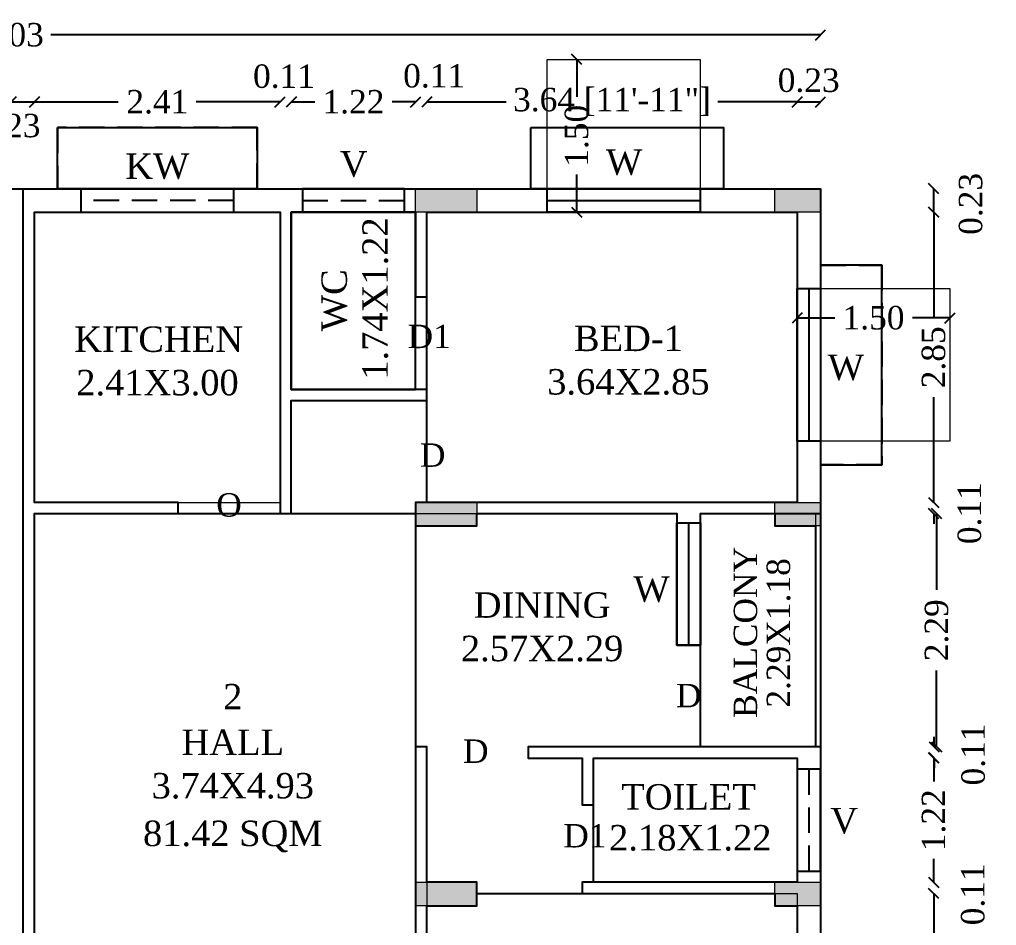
# Model space of a CAD drawing. Header units: metres. Extents: x 6 to 169, y 61 to 125.
# Drawn here: x 38.04 to 47.63, y 93.3 to 102.2 of the extents above; entities that cross this region are included whole.
import ezdxf
from ezdxf.enums import TextEntityAlignment as Align

# ---------------------------------------------------------------- set-up
doc = ezdxf.new("R2010")
doc.units = ezdxf.units.M
doc.header["$MEASUREMENT"] = 0
doc.header["$PDMODE"] = 3
doc.linetypes.add('HIDDEN', pattern=[0.375, 0.25, -0.125])
doc.layers.get('0').update_dxf_attribs({"lineweight": 5})
doc.layers.get('DEFPOINTS').update_dxf_attribs({"lineweight": 5})
for name, color, linetype in [('BLK_1_FLR_1_AC_ROOM_3', 117, 'Continuous'), ('BLK_1_FLR_1_AC_ROOM_4', 117, 'Continuous'), ('BLK_1_FLR_1_BALCONY_2', 5, 'Continuous'), ('BLK_1_FLR_1_BLT_UP_AREA', 1, 'Continuous'), ('BLK_1_FLR_1_CARPET_AREA', 10, 'Continuous'), ('BLK_1_FLR_1_CHAJJA', 6, 'Continuous'), ('BLK_1_FLR_1_REGULAR_ROOM_2', 117, 'Continuous'), ('BLK_1_FLR_1_UNITFA_1', 234, 'Continuous'), ('BLK_1_FLR_1_WATER_CLOSET', 213, 'Continuous'), ('BLK_1_LVL_1_BLDG_FOOT_PRINT', 1, 'Continuous')]:
    doc.layers.add(name, color=color, linetype=linetype)
for name, color, linetype, lineweight in [('BLK_1_FLR_1_ACROOM_3_LIGHT_VENTILATION_1', 232, 'Continuous', 0), ('BLK_1_FLR_1_ACROOM_3_LIGHT_VENTILATION_2', 232, 'Continuous', 0), ('BLK_1_FLR_1_KITCHEN', 1, 'Continuous', 0), ('BLK_1_FLR_1_UNITFA_2', 234, 'Continuous', 0)]:
    doc.layers.add(name, color=color, linetype=linetype, lineweight=lineweight)
doc.styles.add('Isa-', font='times.ttf')
doc.styles.add('STYLE2', font='times.ttf')
doc.dimstyles.new('Copy of ISO-25', dxfattribs={"dimscale": 0, "dimtxt": 0.23, "dimasz": 0.1, "dimexe": 1.25, "dimexo": 0.625, "dimgap": 0.11, "dimtad": 0, "dimzin": 1, "dimdsep": 46, "dimtxsty": 'STYLE2', "dimblk": 'OBLIQUE', "dimcen": 0, "dimse1": 1, "dimse2": 1, "dimclrd": 1, "dimclrt": 3, "dimadec": 0, "dimazin": 2, "dimtfac": 1, "dimtix": 1, "dimtofl": 0, "dimtmove": 0, "dimatfit": 3, "dimldrblk": 'OBLIQUE', "dimfxl": 0, "dimtolj": 1, "dimarcsym": 0})

# ---------------------------------------------------------------- blocks, each defined once
blk = doc.blocks.new('_Oblique')
at = {"color": 0, "linetype": 'ByBlock', "lineweight": -2}
blk.add_line((-0.5, -0.5), (0.5, 0.5), dxfattribs=at)
blk = doc.blocks.new('*D614')
at = {"color": 1, "lineweight": -2}
blk.add_line((47.0096, 100.3069), (47.0096, 100.5369), dxfattribs=at)
at = {"layer": 'DEFPOINTS', "color": 0}
for p in [(45.4492, 100.5369), (47.0096, 100.5369), (45.4492, 100.3069)]:
    blk.add_point(p, dxfattribs=at)
at = {"color": 1, "lineweight": -2, "xscale": 0.1, "yscale": 0.1, "zscale": 0.1}
for p, rotation in [((47.0096, 100.5369), 90), ((47.0096, 100.3069), 270)]:
    blk.add_blockref('_Oblique', p, dxfattribs=dict(at, rotation=rotation))
at = {"color": 3, "insert": (47.3735, 100.3881), "char_height": 0.23, "attachment_point": 5, "rotation": 90, "style": 'STYLE2'}
blk.add_mtext('\\A1;0.23', dxfattribs=at)
blk = doc.blocks.new('*D615')
at = {"color": 1, "lineweight": -2}
for p, q in [((47.8844, 100.5369), (47.8844, 87.7693)), ((47.8844, 74.3369), (47.8844, 86.8045))]:
    blk.add_line(p, q, dxfattribs=at)
at = {"layer": 'DEFPOINTS', "color": 0}
for p in [(45.8992, 100.5369), (45.8992, 74.3369), (47.8844, 74.3369)]:
    blk.add_point(p, dxfattribs=at)
at = {"color": 1, "lineweight": -2, "xscale": 0.1, "yscale": 0.1, "zscale": 0.1}
for p, rotation in [((47.8844, 100.5369), 90), ((47.8844, 74.3369), 270)]:
    blk.add_blockref('_Oblique', p, dxfattribs=dict(at, rotation=rotation))
at = {"color": 3, "insert": (47.8844, 87.2869), "char_height": 0.23, "attachment_point": 5, "rotation": 90, "style": 'STYLE2'}
blk.add_mtext('\\A1;26.20', dxfattribs=at)
blk = doc.blocks.new('*D616')
at = {"color": 1, "lineweight": -2}
for p, q in [((47.0096, 100.3069), (47.0096, 99.2742)), ((47.0096, 97.4569), (47.0096, 98.4896))]:
    blk.add_line(p, q, dxfattribs=at)
at = {"layer": 'DEFPOINTS', "color": 0}
for p in [(45.4492, 100.3069), (45.4492, 97.4569), (47.0096, 97.4569)]:
    blk.add_point(p, dxfattribs=at)
at = {"color": 1, "lineweight": -2, "xscale": 0.1, "yscale": 0.1, "zscale": 0.1}
for p, rotation in [((47.0096, 100.3069), 90), ((47.0096, 97.4569), 270)]:
    blk.add_blockref('_Oblique', p, dxfattribs=dict(at, rotation=rotation))
at = {"color": 3, "insert": (47.0096, 98.8819), "char_height": 0.23, "attachment_point": 5, "rotation": 90, "style": 'STYLE2'}
blk.add_mtext('\\A1;2.85', dxfattribs=at)
blk = doc.blocks.new('*D617')
at = {"color": 1, "lineweight": -2}
for p, q in [((47.0096, 97.4569), (47.0096, 97.5569)), ((47.0096, 97.3469), (47.0096, 97.2469))]:
    blk.add_line(p, q, dxfattribs=at)
at = {"layer": 'DEFPOINTS', "color": 0}
for p in [(45.4492, 97.4569), (45.4492, 97.3469), (47.0096, 97.3469)]:
    blk.add_point(p, dxfattribs=at)
at = {"color": 1, "lineweight": -2, "xscale": 0.1, "yscale": 0.1, "zscale": 0.1}
for p, rotation in [((47.0096, 97.4569), 270), ((47.0096, 97.3469), 90)]:
    blk.add_blockref('_Oblique', p, dxfattribs=dict(at, rotation=rotation))
at = {"color": 3, "insert": (47.3618, 97.3513), "char_height": 0.23, "attachment_point": 5, "rotation": 90, "style": 'STYLE2'}
blk.add_mtext('\\A1;0.11', dxfattribs=at)
blk = doc.blocks.new('*D726')
at = {"color": 1, "lineweight": -2}
blk.add_line((37.9542, 101.3889), (38.1842, 101.3889), dxfattribs=at)
at = {"layer": 'DEFPOINTS', "color": 0}
for p in [(38.1842, 101.3889), (37.9542, 100.3069), (38.1842, 100.3069)]:
    blk.add_point(p, dxfattribs=at)
at = {"color": 1, "lineweight": -2, "xscale": 0.1, "yscale": 0.1, "zscale": 0.1, "rotation": 180}
blk.add_blockref('_Oblique', (37.9542, 101.3889), dxfattribs=at)
at = {"color": 1, "lineweight": -2, "xscale": 0.1, "yscale": 0.1, "zscale": 0.1}
blk.add_blockref('_Oblique', (38.1842, 101.3889), dxfattribs=at)
at = {"color": 3, "insert": (37.9382, 101.1553), "char_height": 0.23, "attachment_point": 5, "style": 'STYLE2'}
blk.add_mtext('\\A1;0.23', dxfattribs=at)
blk = doc.blocks.new('*D727')
at = {"color": 1, "lineweight": -2}
for p, q in [((38.1842, 101.3889), (39.0064, 101.3889)), ((40.5942, 101.3889), (39.772, 101.3889))]:
    blk.add_line(p, q, dxfattribs=at)
at = {"layer": 'DEFPOINTS', "color": 0}
for p in [(40.5942, 101.3889), (38.1842, 100.3069), (40.5942, 100.3069)]:
    blk.add_point(p, dxfattribs=at)
at = {"color": 1, "lineweight": -2, "xscale": 0.1, "yscale": 0.1, "zscale": 0.1, "rotation": 180}
blk.add_blockref('_Oblique', (38.1842, 101.3889), dxfattribs=at)
at = {"color": 1, "lineweight": -2, "xscale": 0.1, "yscale": 0.1, "zscale": 0.1}
blk.add_blockref('_Oblique', (40.5942, 101.3889), dxfattribs=at)
at = {"color": 3, "insert": (39.3892, 101.3889), "char_height": 0.23, "attachment_point": 5, "style": 'STYLE2'}
blk.add_mtext('\\A1;2.41', dxfattribs=at)
blk = doc.blocks.new('*D728')
at = {"color": 1, "lineweight": -2}
for p, q in [((40.5942, 101.3889), (40.4942, 101.3889)), ((40.7042, 101.3889), (40.8042, 101.3889))]:
    blk.add_line(p, q, dxfattribs=at)
at = {"layer": 'DEFPOINTS', "color": 0}
for p in [(40.7042, 101.3889), (40.5942, 100.3069), (40.7042, 100.3069)]:
    blk.add_point(p, dxfattribs=at)
at = {"color": 1, "lineweight": -2, "xscale": 0.1, "yscale": 0.1, "zscale": 0.1}
blk.add_blockref('_Oblique', (40.5942, 101.3889), dxfattribs=at)
at = {"color": 1, "lineweight": -2, "xscale": 0.1, "yscale": 0.1, "zscale": 0.1, "rotation": 180}
blk.add_blockref('_Oblique', (40.7042, 101.3889), dxfattribs=at)
at = {"color": 3, "insert": (40.6326, 101.6398), "char_height": 0.23, "attachment_point": 5, "style": 'STYLE2'}
blk.add_mtext('\\A1;0.11', dxfattribs=at)
blk = doc.blocks.new('*D729')
at = {"color": 1, "lineweight": -2}
for p, q in [((40.7042, 101.3889), (40.934, 101.3889)), ((41.9242, 101.3889), (41.6944, 101.3889))]:
    blk.add_line(p, q, dxfattribs=at)
at = {"layer": 'DEFPOINTS', "color": 0}
for p in [(41.9242, 101.3889), (40.7042, 100.3069), (41.9242, 100.3069)]:
    blk.add_point(p, dxfattribs=at)
at = {"color": 1, "lineweight": -2, "xscale": 0.1, "yscale": 0.1, "zscale": 0.1, "rotation": 180}
blk.add_blockref('_Oblique', (40.7042, 101.3889), dxfattribs=at)
at = {"color": 1, "lineweight": -2, "xscale": 0.1, "yscale": 0.1, "zscale": 0.1}
blk.add_blockref('_Oblique', (41.9242, 101.3889), dxfattribs=at)
at = {"color": 3, "insert": (41.3142, 101.3889), "char_height": 0.23, "attachment_point": 5, "style": 'STYLE2'}
blk.add_mtext('\\A1;1.22', dxfattribs=at)
blk = doc.blocks.new('*D730')
at = {"color": 1, "lineweight": -2}
for p, q in [((41.9242, 101.3889), (41.8242, 101.3889)), ((42.0342, 101.3889), (42.1342, 101.3889))]:
    blk.add_line(p, q, dxfattribs=at)
at = {"layer": 'DEFPOINTS', "color": 0}
for p in [(42.0342, 101.3889), (41.9242, 100.3069), (42.0342, 100.3069)]:
    blk.add_point(p, dxfattribs=at)
at = {"color": 1, "lineweight": -2, "xscale": 0.1, "yscale": 0.1, "zscale": 0.1}
blk.add_blockref('_Oblique', (41.9242, 101.3889), dxfattribs=at)
at = {"color": 1, "lineweight": -2, "xscale": 0.1, "yscale": 0.1, "zscale": 0.1, "rotation": 180}
blk.add_blockref('_Oblique', (42.0342, 101.3889), dxfattribs=at)
at = {"color": 3, "insert": (42.1063, 101.6438), "char_height": 0.23, "attachment_point": 5, "style": 'STYLE2'}
blk.add_mtext('\\A1;0.11', dxfattribs=at)
blk = doc.blocks.new('*D731')
at = {"color": 1, "lineweight": -2}
for p, q in [((42.0342, 101.3889), (42.8137, 101.3889)), ((45.6692, 101.3889), (44.8898, 101.3889))]:
    blk.add_line(p, q, dxfattribs=at)
at = {"layer": 'DEFPOINTS', "color": 0}
for p in [(45.6692, 101.3889), (42.0342, 100.3069), (45.6692, 100.3069)]:
    blk.add_point(p, dxfattribs=at)
at = {"color": 1, "lineweight": -2, "xscale": 0.1, "yscale": 0.1, "zscale": 0.1, "rotation": 180}
blk.add_blockref('_Oblique', (42.0342, 101.3889), dxfattribs=at)
at = {"color": 1, "lineweight": -2, "xscale": 0.1, "yscale": 0.1, "zscale": 0.1}
blk.add_blockref('_Oblique', (45.6692, 101.3889), dxfattribs=at)
at = {"color": 3, "insert": (43.8517, 101.3889), "char_height": 0.23, "attachment_point": 5, "style": 'STYLE2'}
blk.add_mtext('\\A1;3.64 [11\'-11"]', dxfattribs=at)
blk = doc.blocks.new('*D732')
at = {"color": 1, "lineweight": -2}
blk.add_line((45.6692, 101.3889), (45.8992, 101.3889), dxfattribs=at)
at = {"layer": 'DEFPOINTS', "color": 0}
for p in [(45.8992, 101.3889), (45.8992, 100.5369), (45.6692, 100.3069)]:
    blk.add_point(p, dxfattribs=at)
at = {"color": 1, "lineweight": -2, "xscale": 0.1, "yscale": 0.1, "zscale": 0.1, "rotation": 180}
blk.add_blockref('_Oblique', (45.6692, 101.3889), dxfattribs=at)
at = {"color": 1, "lineweight": -2, "xscale": 0.1, "yscale": 0.1, "zscale": 0.1}
blk.add_blockref('_Oblique', (45.8992, 101.3889), dxfattribs=at)
at = {"color": 3, "insert": (45.7828, 101.5999), "char_height": 0.23, "attachment_point": 5, "style": 'STYLE2'}
blk.add_mtext('\\A1;0.23', dxfattribs=at)
blk = doc.blocks.new('*D733')
at = {"color": 1, "lineweight": -2}
for p, q in [((29.8692, 102.0472), (37.4262, 102.0472)), ((45.8992, 102.0472), (38.3423, 102.0472))]:
    blk.add_line(p, q, dxfattribs=at)
at = {"layer": 'DEFPOINTS', "color": 0}
for p in [(45.8992, 102.0472), (45.8992, 100.1137), (29.8692, 100.1089)]:
    blk.add_point(p, dxfattribs=at)
at = {"color": 1, "lineweight": -2, "xscale": 0.1, "yscale": 0.1, "zscale": 0.1, "rotation": 180}
blk.add_blockref('_Oblique', (29.8692, 102.0472), dxfattribs=at)
at = {"color": 1, "lineweight": -2, "xscale": 0.1, "yscale": 0.1, "zscale": 0.1}
blk.add_blockref('_Oblique', (45.8992, 102.0472), dxfattribs=at)
at = {"color": 3, "insert": (37.8842, 102.0472), "char_height": 0.23, "attachment_point": 5, "style": 'STYLE2'}
blk.add_mtext('\\A1;16.03', dxfattribs=at)
blk = doc.blocks.new('*D746')
at = {"color": 1, "lineweight": -2}
for p, q in [((47.0387, 97.3469), (47.0387, 96.5981)), ((47.0387, 95.0569), (47.0387, 95.8057))]:
    blk.add_line(p, q, dxfattribs=at)
at = {"layer": 'DEFPOINTS', "color": 0}
for p in [(45.4492, 97.3469), (45.6737, 95.0569), (47.0387, 95.0569)]:
    blk.add_point(p, dxfattribs=at)
at = {"color": 1, "lineweight": -2, "xscale": 0.1, "yscale": 0.1, "zscale": 0.1}
for p, rotation in [((47.0387, 97.3469), 90), ((47.0387, 95.0569), 270)]:
    blk.add_blockref('_Oblique', p, dxfattribs=dict(at, rotation=rotation))
at = {"color": 3, "insert": (47.0387, 96.2019), "char_height": 0.23, "attachment_point": 5, "rotation": 90, "style": 'STYLE2'}
blk.add_mtext('\\A1;2.29', dxfattribs=at)
blk = doc.blocks.new('*D766')
at = {"color": 1, "lineweight": -2}
for p, q in [((47.0141, 95.0569), (47.0141, 95.1569)), ((47.0141, 94.9469), (47.0141, 94.8469))]:
    blk.add_line(p, q, dxfattribs=at)
at = {"layer": 'DEFPOINTS', "color": 0}
for p in [(45.6737, 95.0569), (45.6692, 94.9469), (47.0141, 94.9469)]:
    blk.add_point(p, dxfattribs=at)
at = {"color": 1, "lineweight": -2, "xscale": 0.1, "yscale": 0.1, "zscale": 0.1}
for p, rotation in [((47.0141, 95.0569), 270), ((47.0141, 94.9469), 90)]:
    blk.add_blockref('_Oblique', p, dxfattribs=dict(at, rotation=rotation))
at = {"color": 3, "insert": (47.3988, 94.9818), "char_height": 0.23, "attachment_point": 5, "rotation": 90, "style": 'STYLE2'}
blk.add_mtext('\\A1;0.11', dxfattribs=at)
blk = doc.blocks.new('*D767')
at = {"color": 1, "lineweight": -2}
for p, q in [((47.0096, 94.9469), (47.0096, 94.7171)), ((47.0096, 93.7269), (47.0096, 93.9567))]:
    blk.add_line(p, q, dxfattribs=at)
at = {"layer": 'DEFPOINTS', "color": 0}
for p in [(45.6692, 94.9469), (45.4492, 93.7269), (47.0096, 93.7269)]:
    blk.add_point(p, dxfattribs=at)
at = {"color": 1, "lineweight": -2, "xscale": 0.1, "yscale": 0.1, "zscale": 0.1}
for p, rotation in [((47.0096, 94.9469), 90), ((47.0096, 93.7269), 270)]:
    blk.add_blockref('_Oblique', p, dxfattribs=dict(at, rotation=rotation))
at = {"color": 3, "insert": (47.0096, 94.3369), "char_height": 0.23, "attachment_point": 5, "rotation": 90, "style": 'STYLE2'}
blk.add_mtext('\\A1;1.22', dxfattribs=at)
blk = doc.blocks.new('*D644')
at = {"color": 1, "lineweight": -2}
for p, q in [((47.0096, 93.7269), (47.0096, 93.8269)), ((47.0096, 93.6169), (47.0096, 93.5169))]:
    blk.add_line(p, q, dxfattribs=at)
at = {"layer": 'DEFPOINTS', "color": 0}
for p in [(45.4492, 93.7269), (45.4492, 93.6169), (47.0096, 93.6169)]:
    blk.add_point(p, dxfattribs=at)
at = {"color": 1, "lineweight": -2, "xscale": 0.1, "yscale": 0.1, "zscale": 0.1}
for p, rotation in [((47.0096, 93.7269), 270), ((47.0096, 93.6169), 90)]:
    blk.add_blockref('_Oblique', p, dxfattribs=dict(at, rotation=rotation))
at = {"color": 3, "insert": (47.3953, 93.609), "char_height": 0.23, "attachment_point": 5, "rotation": 90, "style": 'STYLE2'}
blk.add_mtext('\\A1;0.11', dxfattribs=at)
blk = doc.blocks.new('*D645')
at = {"color": 1, "lineweight": -2}
for p, q in [((47.0096, 93.6169), (47.0096, 92.5342)), ((47.0096, 90.6669), (47.0096, 91.7496))]:
    blk.add_line(p, q, dxfattribs=at)
at = {"layer": 'DEFPOINTS', "color": 0}
for p in [(45.4492, 93.6169), (45.4492, 90.6669), (47.0096, 90.6669)]:
    blk.add_point(p, dxfattribs=at)
at = {"color": 1, "lineweight": -2, "xscale": 0.1, "yscale": 0.1, "zscale": 0.1}
for p, rotation in [((47.0096, 93.6169), 90), ((47.0096, 90.6669), 270)]:
    blk.add_blockref('_Oblique', p, dxfattribs=dict(at, rotation=rotation))
at = {"color": 3, "insert": (47.0096, 92.1419), "char_height": 0.23, "attachment_point": 5, "rotation": 90, "style": 'STYLE2'}
blk.add_mtext('\\A1;2.95', dxfattribs=at)
blk = doc.blocks.new('*D826')
at = {"layer": 'BLK_1_FLR_1_ACROOM_3_LIGHT_VENTILATION_1', "color": 0, "lineweight": -2}
for p, q in [((43.5053, 101.8069), (43.5053, 101.4381)), ((43.5053, 100.3069), (43.5053, 100.6757))]:
    blk.add_line(p, q, dxfattribs=at)
at = {"layer": 'DEFPOINTS', "color": 0}
for p in [(43.2167, 101.8069), (43.2167, 100.3069), (43.5053, 100.3069)]:
    blk.add_point(p, dxfattribs=at)
at = {"layer": 'BLK_1_FLR_1_ACROOM_3_LIGHT_VENTILATION_1', "color": 0, "lineweight": -2, "xscale": 0.1, "yscale": 0.1, "zscale": 0.1}
for p, rotation in [((43.5053, 101.8069), 90), ((43.5053, 100.3069), 270)]:
    blk.add_blockref('_Oblique', p, dxfattribs=dict(at, rotation=rotation))
at = {"layer": 'BLK_1_FLR_1_ACROOM_3_LIGHT_VENTILATION_1', "insert": (43.5053, 101.0569), "char_height": 0.23, "attachment_point": 5, "rotation": 90, "style": 'STYLE2'}
blk.add_mtext('\\A1;1.50', dxfattribs=at)
blk = doc.blocks.new('*D827')
at = {"layer": 'BLK_1_FLR_1_ACROOM_3_LIGHT_VENTILATION_2', "color": 0, "lineweight": -2}
for p, q in [((45.6692, 99.2684), (46.038, 99.2684)), ((47.1692, 99.2684), (46.8004, 99.2684))]:
    blk.add_line(p, q, dxfattribs=at)
at = {"layer": 'DEFPOINTS', "color": 0}
for p in [(45.6692, 99.5569), (47.1692, 99.5569), (45.6692, 99.2684)]:
    blk.add_point(p, dxfattribs=at)
at = {"layer": 'BLK_1_FLR_1_ACROOM_3_LIGHT_VENTILATION_2', "color": 0, "lineweight": -2, "xscale": 0.1, "yscale": 0.1, "zscale": 0.1, "rotation": 180}
blk.add_blockref('_Oblique', (45.6692, 99.2684), dxfattribs=at)
at = {"layer": 'BLK_1_FLR_1_ACROOM_3_LIGHT_VENTILATION_2', "color": 0, "lineweight": -2, "xscale": 0.1, "yscale": 0.1, "zscale": 0.1}
blk.add_blockref('_Oblique', (47.1692, 99.2684), dxfattribs=at)
at = {"layer": 'BLK_1_FLR_1_ACROOM_3_LIGHT_VENTILATION_2', "insert": (46.4192, 99.2684), "char_height": 0.23, "attachment_point": 5, "style": 'STYLE2'}
blk.add_mtext('\\A1;1.50', dxfattribs=at)

msp = doc.modelspace()

# ---------------------------------------------------------------- linework, layer by layer
for p, q in [((29.86922, 100.53689), (45.89922, 100.53689)), ((45.89922, 100.53689), (45.89922, 74.33689)), ((38.18422, 100.30689), (40.59422, 100.30689)), ((38.18422, 97.45689), (38.18422, 100.30689)), ((40.59422, 97.34689), (40.59422, 100.30689)), ((40.70422, 100.30689), (41.92422, 100.30689)), ((40.70422, 98.56689), (40.70422, 100.30689)), ((41.92422, 99.47689), (41.92422, 100.30689)), ((42.03422, 100.30689), (45.66922, 100.30689)), ((42.03422, 99.47689), (42.03422, 100.30689)), ((45.66922, 100.30689), (45.66922, 97.45689)), ((41.92422, 99.47689), (42.03422, 99.47689)), ((40.70422, 98.56689), (42.03422, 98.56689)), ((42.03422, 98.45689), (42.03422, 98.56689)), ((40.70422, 98.45689), (42.03422, 98.45689)), ((40.70422, 97.34689), (40.70422, 98.45689)), ((38.18422, 97.45689), (39.59422, 97.45689)), ((39.59422, 97.34689), (39.59422, 97.45689)), ((41.92422, 97.45689), (45.66922, 97.45689)), ((41.92422, 97.34689), (41.92422, 97.45689)), ((38.18422, 97.34689), (39.59422, 97.34689)), ((38.18422, 92.41689), (38.18422, 97.34689)), ((40.59422, 97.34689), (40.70422, 97.34689)), ((41.92422, 97.34689), (44.48922, 97.34689)), ((44.48922, 97.34689), (44.48922, 96.05689)), ((44.71922, 97.34689), (45.89922, 97.34689)), ((44.71922, 97.34689), (44.71922, 96.05689)), ((45.84922, 97.34689), (45.84922, 95.05689)), ((44.48922, 96.05689), (44.71922, 96.05689)), ((41.92422, 95.05689), (42.03422, 95.05689)), ((41.92422, 95.05689), (41.92422, 92.41689)), ((42.03422, 95.05689), (42.03422, 90.66689)), ((43.02922, 95.05689), (45.89922, 95.05689)), ((43.02922, 95.05689), (43.02922, 94.94689)), ((43.02922, 94.94689), (43.55922, 94.94689)), ((43.55922, 94.94689), (43.55922, 94.48689)), ((43.66922, 94.94689), (45.66922, 94.94689)), ((43.66922, 94.94689), (43.66922, 94.48689)), ((45.66922, 94.94689), (45.66922, 93.72689)), ((43.55922, 94.48689), (43.66922, 94.48689)), ((43.55922, 93.72689), (45.66922, 93.72689)), ((43.55922, 93.72689), (43.55922, 93.61689)), ((43.55922, 93.61689), (45.66922, 93.61689)), ((45.66922, 93.61689), (45.66922, 90.66689))]:
    msp.add_line(p, q)
at = {"linetype": 'HIDDEN', "lineweight": -3}
for p, q in [((40.13922, 100.42189), (38.63922, 100.42189)), ((40.81422, 100.42189), (41.81422, 100.42189)), ((45.78422, 94.83689), (45.78422, 93.83689))]:
    msp.add_line(p, q, dxfattribs=at)
at = {"linetype": 'Continuous', "lineweight": -3}
for p, q in [((43.21672, 100.42189), (44.71672, 100.42189)), ((45.78422, 99.55689), (45.78422, 98.05689)), ((44.60422, 97.25689), (44.60422, 96.05689))]:
    msp.add_line(p, q, dxfattribs=at)
at = {"linetype": 'HIDDEN', "lineweight": -3}
for points in [[(40.36922, 100.53689), (40.36922, 101.13689), (38.40922, 101.13689), (38.40922, 100.53689)], [(43.05672, 100.53689), (43.05672, 101.13689), (44.94672, 101.13689), (44.94672, 100.53689)], [(45.89922, 99.78689), (46.49922, 99.78689), (46.49922, 97.82689), (45.89922, 97.82689)]]:
    msp.add_lwpolyline(points, dxfattribs=at)
at = {"lineweight": -3}
for points in [[(38.63922, 100.30689), (40.13922, 100.30689), (40.13922, 100.53689), (38.63922, 100.53689)], [(40.81422, 100.53689), (40.81422, 100.30689), (41.81422, 100.30689), (41.81422, 100.53689)], [(44.71672, 100.30689), (43.21672, 100.30689), (43.21672, 100.53689), (44.71672, 100.53689)], [(45.66922, 98.05689), (45.66922, 99.55689), (45.89922, 99.55689), (45.89922, 98.05689)], [(44.48922, 96.05689), (44.48922, 97.25689), (44.71922, 97.25689), (44.71922, 96.05689)], [(45.89922, 94.83689), (45.66922, 94.83689), (45.66922, 93.83689), (45.89922, 93.83689)]]:
    msp.add_lwpolyline(points, close=True, dxfattribs=at)
for points in [[(42.52422, 100.53689), (42.52422, 100.30689), (41.92422, 100.30689), (41.92422, 100.53689)], [(45.89922, 100.53689), (45.89922, 100.30689), (45.44922, 100.30689), (45.44922, 100.53689)], [(42.52422, 97.45689), (42.52422, 97.22689), (41.92422, 97.22689), (41.92422, 97.45689)], [(45.89922, 97.45689), (45.89922, 97.22689), (45.44922, 97.22689), (45.44922, 97.45689)], [(42.52422, 93.72689), (42.52422, 93.49689), (41.92422, 93.49689), (41.92422, 93.72689)], [(45.89922, 93.72689), (45.89922, 93.49689), (45.44922, 93.49689), (45.44922, 93.72689)]]:
    msp.add_lwpolyline(points, close=True)
for points in [[(42.52422, 100.53689), (42.52422, 100.30689), (41.92422, 100.53689), (41.92422, 100.30689)], [(45.89922, 100.53689), (45.89922, 100.30689), (45.44922, 100.53689), (45.44922, 100.30689)], [(42.52422, 97.45689), (42.52422, 97.22689), (41.92422, 97.45689), (41.92422, 97.22689)], [(45.89922, 97.45689), (45.89922, 97.22689), (45.44922, 97.45689), (45.44922, 97.22689)], [(42.52422, 93.72689), (42.52422, 93.49689), (41.92422, 93.72689), (41.92422, 93.49689)], [(45.89922, 93.72689), (45.89922, 93.49689), (45.44922, 93.72689), (45.44922, 93.49689)]]:
    msp.add_solid(points)
at = {"layer": 'BLK_1_FLR_1_AC_ROOM_3', "color": 1}
msp.add_lwpolyline([(42.03422, 100.30689), (45.66922, 100.30689), (45.66922, 97.45689), (42.03422, 97.45689)], close=True, dxfattribs=at)
at = {"layer": 'BLK_1_FLR_1_AC_ROOM_4', "color": 1}
msp.add_lwpolyline([(42.03422, 93.49689), (42.52422, 93.49689), (42.52422, 93.61689), (43.55922, 93.61689), (45.44922, 93.61689), (45.44922, 93.49689), (45.66922, 93.49689), (45.66922, 90.66689), (42.03422, 90.66689)], close=True, dxfattribs=at)
at = {"layer": 'BLK_1_FLR_1_ACROOM_3_LIGHT_VENTILATION_1'}
msp.add_lwpolyline([(43.21672, 100.30689), (43.21672, 101.80689), (44.71672, 101.80689), (44.71672, 100.30689)], close=True, dxfattribs=at)
at = {"layer": 'BLK_1_FLR_1_ACROOM_3_LIGHT_VENTILATION_2'}
msp.add_lwpolyline([(45.66922, 99.55689), (47.16922, 99.55689), (47.16922, 98.05689), (45.66922, 98.05689)], close=True, dxfattribs=at)
at = {"layer": 'BLK_1_FLR_1_BALCONY_2'}
msp.add_lwpolyline([(44.71922, 97.34689), (45.89922, 97.34689), (45.89922, 95.05689), (44.71922, 95.05689)], close=True, dxfattribs=at)
at = {"layer": 'BLK_1_FLR_1_BLT_UP_AREA', "color": 3}
msp.add_lwpolyline([(29.86922, 100.53689), (45.89922, 100.53689), (45.89922, 74.33689), (29.86922, 74.33689)], close=True, dxfattribs=at)
at = {"layer": 'BLK_1_FLR_1_CARPET_AREA', "color": 3}
for points in [[(38.18422, 92.41689), (38.18422, 97.34689), (39.59422, 97.34689), (39.59422, 97.45689), (38.18422, 97.45689), (38.18422, 100.30689), (40.59422, 100.30689), (40.59422, 97.34689), (40.70422, 97.34689), (40.70422, 98.45689), (42.03422, 98.45689), (42.03422, 98.56689), (40.70422, 98.56689), (40.70422, 100.30689), (41.92422, 100.30689), (41.92422, 99.47689), (42.03422, 99.47689), (42.03422, 100.30689), (45.66922, 100.30689), (45.66922, 97.45689), (41.92422, 97.45689), (41.92422, 97.22689), (42.52422, 97.22689), (42.52422, 97.34689), (44.48922, 97.34689), (44.48922, 96.05689), (44.71922, 96.05689), (44.71922, 97.34689), (45.44922, 97.34689), (45.44922, 97.22689), (45.84922, 97.22689), (45.84922, 95.05689), (43.02922, 95.05689), (43.02922, 94.94689), (43.55922, 94.94689), (43.55922, 94.48689), (43.66922, 94.48689), (43.66922, 94.94689), (45.66922, 94.94689), (45.66922, 93.72689), (43.55922, 93.72689), (43.55922, 93.61689), (45.44922, 93.61689), (45.44922, 93.49689), (45.66922, 93.49689), (45.66922, 90.66689)], [(42.03422, 90.66689), (42.03422, 93.49689), (42.52422, 93.49689), (42.52422, 93.72689), (42.03422, 93.72689), (42.03422, 95.05689), (41.92422, 95.05689), (41.92422, 92.41689)]]:
    msp.add_lwpolyline(points, dxfattribs=at)
at = {"layer": 'BLK_1_FLR_1_CHAJJA'}
for points in [[(38.40922, 101.13689), (40.36922, 101.13689), (40.36922, 100.53689), (38.40922, 100.53689)], [(43.05672, 101.13689), (44.94672, 101.13689), (44.94672, 100.53689), (43.05672, 100.53689)], [(45.89922, 97.82689), (46.49922, 97.82689), (46.49922, 99.78689), (45.89922, 99.78689)]]:
    msp.add_lwpolyline(points, close=True, dxfattribs=at)
at = {"layer": 'BLK_1_FLR_1_KITCHEN'}
msp.add_lwpolyline([(38.18422, 97.45689), (40.59422, 97.45689), (40.59422, 100.30689), (38.18422, 100.30689)], close=True, dxfattribs=at)
at = {"layer": 'BLK_1_FLR_1_REGULAR_ROOM_2', "color": 1}
msp.add_lwpolyline([(38.18422, 97.34689), (41.92422, 97.34689), (41.92422, 92.41689), (38.18422, 92.41689)], close=True, dxfattribs=at)
at = {"layer": 'BLK_1_FLR_1_UNITFA_1'}
msp.add_lwpolyline([(29.86922, 100.53689), (38.06922, 100.53689), (38.06922, 92.18689), (36.83922, 92.18689), (36.83922, 90.43689), (29.86922, 90.43689)], close=True, dxfattribs=at)
at = {"layer": 'BLK_1_FLR_1_UNITFA_2'}
msp.add_lwpolyline([(38.06922, 100.53689), (45.89922, 100.53689), (45.89922, 90.55189), (42.80922, 90.55189), (42.69422, 90.55189), (42.69422, 90.43689), (39.33922, 90.43689), (39.33922, 92.18689), (38.06922, 92.18689)], close=True, dxfattribs=at)
at = {"layer": 'BLK_1_FLR_1_WATER_CLOSET'}
for points in [[(41.92422, 100.30689), (40.70422, 100.30689), (40.70422, 98.56689), (41.92422, 98.56689)], [(43.66922, 94.94689), (45.66922, 94.94689), (45.66922, 93.72689), (43.66922, 93.72689)]]:
    msp.add_lwpolyline(points, close=True, dxfattribs=at)
at = {"layer": 'BLK_1_LVL_1_BLDG_FOOT_PRINT'}
msp.add_lwpolyline([(29.86922, 100.53689), (45.89922, 100.53689), (45.89922, 74.33689), (29.86922, 74.33689)], close=True, dxfattribs=at)

# ---------------------------------------------------------------- texts
at = {"lineweight": -3}
for s, height, style, p in [('KW', 0.25, 'Isa-', (39.38932, 100.75834)), ('V', 0.25, 'Isa-', (41.31656, 100.78121)), ('W', 0.25, 'Isa-', (43.97079, 100.79813)), ('KITCHEN ', 0.25, 'Isa-', (39.44939, 99.05968)), ('D1', 0.23, 'STYLE2', (42.05756, 99.08687)), ('BED-1', 0.25, 'Isa-', (44.0133, 99.06759)), ('W', 0.25, 'Isa-', (46.1483, 98.78338)), ('3.64X2.85', 0.25, 'Isa-', (44.0133, 98.64145)), ('2.41X3.00', 0.25, 'Isa-', (39.3909, 98.63354)), ('D', 0.23, 'STYLE2', (42.09174, 97.92166)), ('O', 0.23, 'STYLE2', (40.09307, 97.4324)), ('W', 0.25, 'Isa-', (44.24028, 96.60576)), ('DINING', 0.25, 'Isa-', (43.16623, 96.44931)), ('2.57X2.29', 0.25, 'Isa-', (43.16623, 96.02317)), ('2', 0.25, 'Isa-', (40.12994, 95.54982)), ('D', 0.23, 'STYLE2', (44.60499, 95.56059)), ('HALL', 0.25, 'Isa-', (40.12994, 95.10199)), ('D', 0.23, 'STYLE2', (42.51507, 95.01471)), ('3.74X4.93', 0.25, 'Isa-', (40.12994, 94.67585)), ('TOILET', 0.25, 'Isa-', (44.60367, 94.56626)), ('V', 0.25, 'Isa-', (46.13082, 94.33307)), ('81.42 SQM', 0.25, 'Isa-', (40.12994, 94.20771)), ('D1', 0.23, 'STYLE2', (43.58559, 94.18429)), ('2.18X1.22', 0.25, 'Isa-', (44.62082, 94.16461))]:
    msp.add_text(s, height=height, dxfattribs=dict(at, style=style)).set_placement(p, align=Align.MIDDLE_CENTER)
at = {"lineweight": -3, "style": 'Isa-'}
for s, height, p in [('1.74X1.22', 0.25, (41.52664, 99.45899)), ('WC', 0.25, (41.12498, 99.44184)), ('BALCONY', 0.23, (45.16153, 96.18088)), ('2.29X1.18', 0.23, (45.4854, 96.17592))]:
    msp.add_text(s, height=height, rotation=90, dxfattribs=at).set_placement(p, align=Align.MIDDLE_CENTER)

# ---------------------------------------------------------------- dimensions: what is measured, and where the dimension line sits
for base, p1, p2, override, picture, middle in [((45.89922, 102.04723), (29.86922, 100.10887), (45.89922, 100.11371), {"dimscale": 1}, '*D733', (37.88422, 102.04723)), ((45.669224659, 101.3888759056), (42.034224659, 100.3068942738), (45.669224659, 100.3068942738), {"dimscale": 1, "dimtmove": 1}, '*D731', (43.851724659, 101.3888759056)), ((40.59422, 101.38888), (38.18422, 100.30689), (40.59422, 100.30689), {"dimscale": 1, "dimtmove": 1}, '*D727', (39.38922, 101.38888)), ((41.92422, 101.38888), (40.70422, 100.30689), (41.92422, 100.30689), {"dimscale": 1, "dimtmove": 1}, '*D729', (41.31422, 101.38888))]:
    dim = msp.add_linear_dim(base=base, p1=p1, p2=p2, dimstyle='Copy of ISO-25', override=override)
    dim.commit()
    dim.dimension.update_dxf_attribs({"geometry": picture, "text_midpoint": middle})
for base, p1, p2, picture, middle in [((40.70422, 101.38888), (40.59422, 100.30689), (40.70422, 100.30689), '*D728', (40.63261, 101.63978)), ((42.03422, 101.38888), (41.92422, 100.30689), (42.03422, 100.30689), '*D730', (42.10628, 101.64375)), ((45.89922, 101.38888), (45.66922, 100.30689), (45.89922, 100.53689), '*D732', (45.78284, 101.59986)), ((38.18422, 101.38888), (37.95422, 100.30689), (38.18422, 100.30689), '*D726', (37.93822, 101.15533))]:
    dim = msp.add_linear_dim(base=base, p1=p1, p2=p2, dimstyle='Copy of ISO-25', override={"dimscale": 1, "dimtmove": 2})
    dim.commit()
    dim.dimension.update_dxf_attribs({"geometry": picture, "text_midpoint": middle, "dimtype": 160})
for base, p1, p2, override, picture, middle in [((47.00962, 100.53689), (45.44922, 100.30689), (45.44922, 100.53689), {"dimscale": 1, "dimtmove": 2}, '*D614', (47.37355, 100.38812)), ((47.88437, 74.33689), (45.89922, 100.53689), (45.89922, 74.33689), {"dimscale": 1}, '*D615', (47.88437, 87.28689)), ((47.00962, 97.34689), (45.44922, 97.45689), (45.44922, 97.34689), {"dimscale": 1, "dimtmove": 2}, '*D617', (47.36182, 97.35132)), ((47.01413, 94.94689), (45.67373, 95.05689), (45.66922, 94.94689), {"dimscale": 1, "dimtmove": 2}, '*D766', (47.39877, 94.98185)), ((47.00962, 93.61689), (45.44922, 93.72689), (45.44922, 93.61689), {"dimscale": 1, "dimtmove": 2}, '*D644', (47.39535, 93.60901))]:
    dim = msp.add_linear_dim(base=base, p1=p1, p2=p2, angle=90, dimstyle='Copy of ISO-25', override=override)
    dim.commit()
    dim.dimension.update_dxf_attribs({"geometry": picture, "text_midpoint": middle, "dimtype": 160})
for base, p1, p2, picture, middle in [((47.00962, 97.45689), (45.44922, 100.30689), (45.44922, 97.45689), '*D616', (47.00962, 98.88189)), ((47.03869, 95.05689), (45.44922, 97.34689), (45.67373, 95.05689), '*D746', (47.03869, 96.20189)), ((47.00962, 93.72689), (45.66922, 94.94689), (45.44922, 93.72689), '*D767', (47.00962, 94.33689)), ((47.00962, 90.66689), (45.44922, 93.61689), (45.44922, 90.66689), '*D645', (47.00962, 92.14189))]:
    dim = msp.add_linear_dim(base=base, p1=p1, p2=p2, angle=90, dimstyle='Copy of ISO-25', override={"dimscale": 1, "dimtmove": 1})
    dim.commit()
    dim.dimension.update_dxf_attribs({"geometry": picture, "text_midpoint": middle})
at = {"layer": 'BLK_1_FLR_1_ACROOM_3_LIGHT_VENTILATION_1'}
dim = msp.add_linear_dim(base=(43.50527, 100.30689), p1=(43.21672, 101.80689), p2=(43.21672, 100.30689), angle=90, dimstyle='Copy of ISO-25', override={"dimscale": 1, "dimclrd": 0, "dimclrt": 256, "dimarcsym": 1}, dxfattribs=at)
dim.commit()
dim.dimension.update_dxf_attribs({"geometry": '*D826', "text_midpoint": (43.50527, 101.05689)})
at = {"layer": 'BLK_1_FLR_1_ACROOM_3_LIGHT_VENTILATION_2'}
dim = msp.add_linear_dim(base=(45.66922, 99.26835), p1=(47.16922, 99.55689), p2=(45.66922, 99.55689), dimstyle='Copy of ISO-25', override={"dimscale": 1, "dimclrd": 0, "dimclrt": 256, "dimarcsym": 1}, dxfattribs=at)
dim.commit()
dim.dimension.update_dxf_attribs({"geometry": '*D827', "text_midpoint": (46.41922, 99.26835)})

doc.saveas('drawing.dxf')
